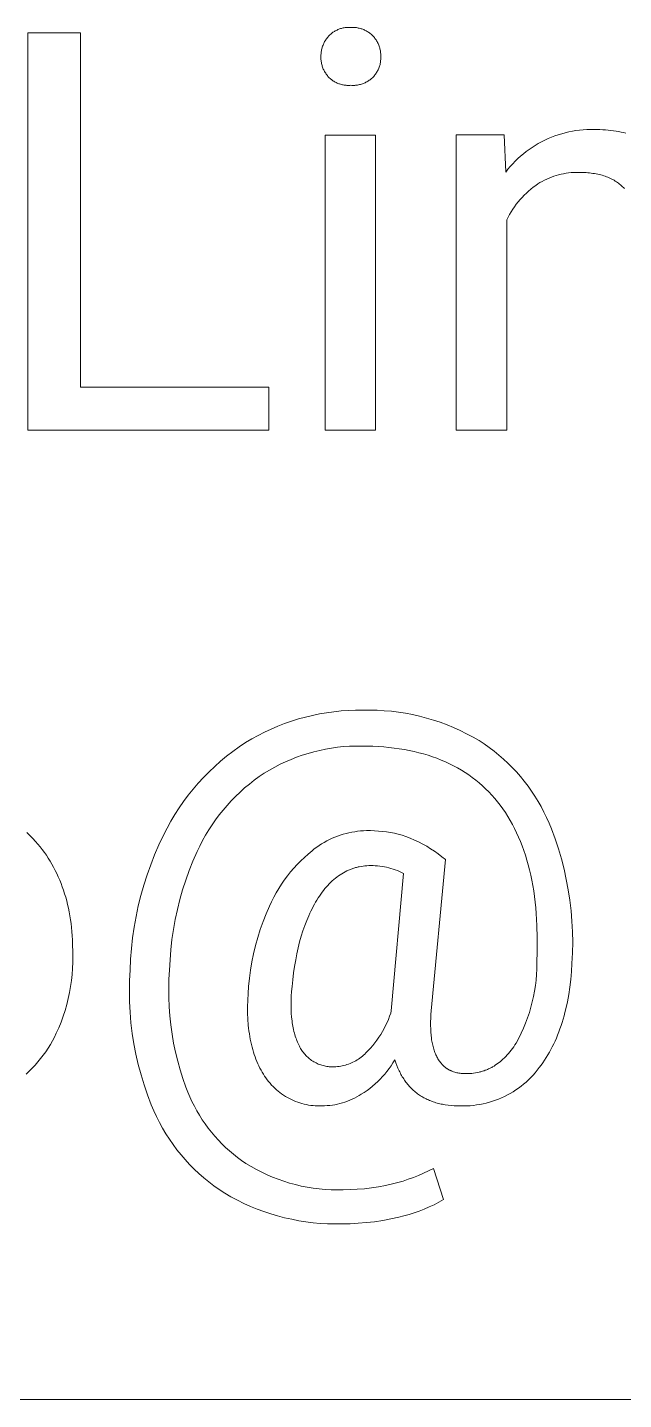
# Model space of a CAD drawing. Header units: millimetres. Extents: x -1656 to 3995, y -637 to 3312.
# Drawn here: x 2311.6 to 2391.9, y -320.6 to -135.7 of the extents above; entities that cross this region are included whole.
import ezdxf

# ---------------------------------------------------------------- set-up
doc = ezdxf.new("R2010")
doc.units = ezdxf.units.MM
doc.header["$MEASUREMENT"] = 0
doc.layers.add('Domyślny', color=7, linetype='Continuous', true_color=0x000000)

msp = doc.modelspace()

# ---------------------------------------------------------------- linework, layer by layer
at = {"layer": 'Domyślny', "color": 18, "lineweight": 15, "true_color": 0x000000}
for p, q in [((2311.66, -189.96), (2311.66, -136.44)), ((2311.66, -136.44), (2318.76, -136.44)), ((2318.76, -136.44), (2318.76, -184.18)), ((2352.17, -136.85), (2352.26, -136.76)), ((2352.26, -136.76), (2352.35, -136.67)), ((2352.35, -136.67), (2352.45, -136.59)), ((2352.45, -136.59), (2352.54, -136.51)), ((2352.54, -136.51), (2352.64, -136.43)), ((2352.64, -136.43), (2352.75, -136.35)), ((2352.75, -136.35), (2352.85, -136.28)), ((2352.85, -136.28), (2352.96, -136.22)), ((2352.96, -136.22), (2353.07, -136.15)), ((2353.07, -136.15), (2353.18, -136.09)), ((2353.18, -136.09), (2353.3, -136.04)), ((2353.3, -136.04), (2353.41, -135.99)), ((2353.41, -135.99), (2353.53, -135.94)), ((2353.53, -135.94), (2353.65, -135.89)), ((2353.65, -135.89), (2353.77, -135.85)), ((2353.77, -135.85), (2353.89, -135.82)), ((2353.89, -135.82), (2354.01, -135.79)), ((2354.01, -135.79), (2354.14, -135.76)), ((2354.14, -135.76), (2354.26, -135.74)), ((2354.26, -135.74), (2354.39, -135.72)), ((2354.39, -135.72), (2354.51, -135.71)), ((2354.51, -135.71), (2354.64, -135.7)), ((2354.64, -135.7), (2354.77, -135.69)), ((2354.77, -135.69), (2354.89, -135.69)), ((2354.89, -135.69), (2355.02, -135.69)), ((2355.02, -135.69), (2355.15, -135.7)), ((2355.15, -135.7), (2355.27, -135.7)), ((2355.27, -135.7), (2355.4, -135.69)), ((2355.4, -135.69), (2355.53, -135.69)), ((2355.53, -135.69), (2355.66, -135.7)), ((2355.66, -135.7), (2355.79, -135.71)), ((2355.79, -135.71), (2355.91, -135.72)), ((2355.91, -135.72), (2356.04, -135.74)), ((2356.04, -135.74), (2356.17, -135.77)), ((2356.17, -135.77), (2356.29, -135.79)), ((2356.29, -135.79), (2356.41, -135.82)), ((2356.41, -135.82), (2356.54, -135.86)), ((2356.54, -135.86), (2356.66, -135.9)), ((2356.66, -135.9), (2356.78, -135.94)), ((2356.78, -135.94), (2356.9, -135.99)), ((2356.9, -135.99), (2357.02, -136.04)), ((2357.02, -136.04), (2357.13, -136.1)), ((2357.13, -136.1), (2357.24, -136.16)), ((2357.24, -136.16), (2357.36, -136.22)), ((2357.36, -136.22), (2357.46, -136.29)), ((2357.46, -136.29), (2357.57, -136.36)), ((2357.57, -136.36), (2357.68, -136.43)), ((2357.68, -136.43), (2357.78, -136.51)), ((2357.78, -136.51), (2357.88, -136.59)), ((2357.88, -136.59), (2357.97, -136.67)), ((2357.97, -136.67), (2358.07, -136.76)), ((2358.07, -136.76), (2358.16, -136.85)), ((2351.22, -138.71), (2351.25, -138.59)), ((2351.25, -138.59), (2351.28, -138.46)), ((2351.28, -138.46), (2351.32, -138.33)), ((2351.32, -138.33), (2351.36, -138.2)), ((2351.36, -138.2), (2351.41, -138.08)), ((2351.41, -138.08), (2351.46, -137.96)), ((2351.46, -137.96), (2351.51, -137.84)), ((2351.51, -137.84), (2351.57, -137.72)), ((2351.57, -137.72), (2351.63, -137.6)), ((2351.63, -137.6), (2351.7, -137.49)), ((2351.7, -137.49), (2351.77, -137.37)), ((2351.77, -137.37), (2351.84, -137.26)), ((2351.84, -137.26), (2351.92, -137.16)), ((2351.92, -137.16), (2352, -137.05)), ((2352, -137.05), (2352.09, -136.95)), ((2352.09, -136.95), (2352.17, -136.85)), ((2358.16, -136.85), (2358.24, -136.95)), ((2358.24, -136.95), (2358.33, -137.05)), ((2358.33, -137.05), (2358.41, -137.16)), ((2358.41, -137.16), (2358.49, -137.26)), ((2358.49, -137.26), (2358.56, -137.37)), ((2358.56, -137.37), (2358.63, -137.49)), ((2358.63, -137.49), (2358.7, -137.6)), ((2358.7, -137.6), (2358.76, -137.72)), ((2358.76, -137.72), (2358.82, -137.84)), ((2358.82, -137.84), (2358.87, -137.96)), ((2358.87, -137.96), (2358.92, -138.08)), ((2358.92, -138.08), (2358.97, -138.2)), ((2358.97, -138.2), (2359.01, -138.33)), ((2359.01, -138.33), (2359.05, -138.46)), ((2359.05, -138.46), (2359.08, -138.59)), ((2359.08, -138.59), (2359.11, -138.71)), ((2351.14, -139.37), (2351.15, -139.24)), ((2351.14, -139.5), (2351.14, -139.37)), ((2351.14, -139.64), (2351.14, -139.5)), ((2351.14, -139.77), (2351.14, -139.64)), ((2351.14, -139.9), (2351.14, -139.77)), ((2351.14, -140.03), (2351.14, -139.9)), ((2351.16, -140.16), (2351.14, -140.03)), ((2351.15, -139.24), (2351.16, -139.11)), ((2351.16, -139.11), (2351.17, -138.98)), ((2351.17, -140.29), (2351.16, -140.16)), ((2351.17, -138.98), (2351.2, -138.84)), ((2351.19, -140.42), (2351.17, -140.29)), ((2351.22, -140.55), (2351.19, -140.42)), ((2351.2, -138.84), (2351.22, -138.71)), ((2359.11, -138.71), (2359.14, -138.84)), ((2359.14, -140.42), (2359.11, -140.55)), ((2359.14, -138.84), (2359.16, -138.98)), ((2359.16, -140.29), (2359.14, -140.42)), ((2359.16, -138.98), (2359.17, -139.11)), ((2359.17, -140.16), (2359.16, -140.29)), ((2359.17, -139.11), (2359.18, -139.24)), ((2359.19, -140.03), (2359.17, -140.16)), ((2359.18, -139.24), (2359.19, -139.37)), ((2359.19, -139.37), (2359.19, -139.5)), ((2359.19, -139.5), (2359.19, -139.64)), ((2359.19, -139.64), (2359.19, -139.77)), ((2359.19, -139.77), (2359.19, -139.9)), ((2359.19, -139.9), (2359.19, -140.03)), ((2351.24, -140.68), (2351.22, -140.55)), ((2351.28, -140.8), (2351.24, -140.68)), ((2351.32, -140.93), (2351.28, -140.8)), ((2351.36, -141.05), (2351.32, -140.93)), ((2351.4, -141.17), (2351.36, -141.05)), ((2351.45, -141.3), (2351.4, -141.17)), ((2351.51, -141.41), (2351.45, -141.3)), ((2351.57, -141.53), (2351.51, -141.41)), ((2351.63, -141.65), (2351.57, -141.53)), ((2351.7, -141.76), (2351.63, -141.65)), ((2351.77, -141.87), (2351.7, -141.76)), ((2351.84, -141.98), (2351.77, -141.87)), ((2351.92, -142.08), (2351.84, -141.98)), ((2352, -142.19), (2351.92, -142.08)), ((2352.08, -142.29), (2352, -142.19)), ((2352.17, -142.38), (2352.08, -142.29)), ((2352.26, -142.47), (2352.17, -142.38)), ((2358.16, -142.38), (2358.06, -142.48)), ((2358.25, -142.29), (2358.16, -142.38)), ((2358.33, -142.19), (2358.25, -142.29)), ((2358.41, -142.08), (2358.33, -142.19)), ((2358.49, -141.98), (2358.41, -142.08)), ((2358.56, -141.87), (2358.49, -141.98)), ((2358.63, -141.76), (2358.56, -141.87)), ((2358.7, -141.65), (2358.63, -141.76)), ((2358.76, -141.53), (2358.7, -141.65)), ((2358.82, -141.41), (2358.76, -141.53)), ((2358.88, -141.3), (2358.82, -141.41)), ((2358.93, -141.17), (2358.88, -141.3)), ((2358.97, -141.05), (2358.93, -141.17)), ((2359.01, -140.93), (2358.97, -141.05)), ((2359.05, -140.8), (2359.01, -140.93)), ((2359.09, -140.68), (2359.05, -140.8)), ((2359.11, -140.55), (2359.09, -140.68)), ((2352.36, -142.56), (2352.26, -142.47)), ((2352.45, -142.64), (2352.36, -142.56)), ((2352.55, -142.72), (2352.45, -142.64)), ((2352.65, -142.8), (2352.55, -142.72)), ((2352.75, -142.87), (2352.65, -142.8)), ((2352.86, -142.94), (2352.75, -142.87)), ((2352.97, -143), (2352.86, -142.94)), ((2353.08, -143.06), (2352.97, -143)), ((2353.19, -143.12), (2353.08, -143.06)), ((2353.3, -143.18), (2353.19, -143.12)), ((2353.42, -143.23), (2353.3, -143.18)), ((2353.54, -143.27), (2353.42, -143.23)), ((2353.65, -143.31), (2353.54, -143.27)), ((2353.77, -143.35), (2353.65, -143.31)), ((2353.9, -143.39), (2353.77, -143.35)), ((2354.02, -143.42), (2353.9, -143.39)), ((2354.14, -143.44), (2354.02, -143.42)), ((2354.27, -143.46), (2354.14, -143.44)), ((2354.39, -143.48), (2354.27, -143.46)), ((2354.52, -143.49), (2354.39, -143.48)), ((2354.64, -143.5), (2354.52, -143.49)), ((2354.77, -143.51), (2354.64, -143.5)), ((2354.89, -143.51), (2354.77, -143.51)), ((2355.02, -143.5), (2354.89, -143.51)), ((2355.15, -143.49), (2355.02, -143.5)), ((2355.28, -143.5), (2355.15, -143.49)), ((2355.41, -143.5), (2355.28, -143.5)), ((2355.54, -143.5), (2355.41, -143.5)), ((2355.68, -143.5), (2355.54, -143.5)), ((2355.81, -143.49), (2355.68, -143.5)), ((2355.94, -143.47), (2355.81, -143.49)), ((2356.07, -143.45), (2355.94, -143.47)), ((2356.2, -143.43), (2356.07, -143.45)), ((2356.33, -143.4), (2356.2, -143.43)), ((2356.46, -143.37), (2356.33, -143.4)), ((2356.58, -143.33), (2356.46, -143.37)), ((2356.71, -143.29), (2356.58, -143.33)), ((2356.83, -143.24), (2356.71, -143.29)), ((2356.96, -143.19), (2356.83, -143.24)), ((2357.08, -143.14), (2356.96, -143.19)), ((2357.2, -143.08), (2357.08, -143.14)), ((2357.31, -143.02), (2357.2, -143.08)), ((2357.43, -142.95), (2357.31, -143.02)), ((2357.54, -142.88), (2357.43, -142.95)), ((2357.65, -142.81), (2357.54, -142.88)), ((2357.76, -142.73), (2357.65, -142.81)), ((2357.86, -142.65), (2357.76, -142.73)), ((2357.96, -142.56), (2357.86, -142.65)), ((2358.06, -142.48), (2357.96, -142.56)), ((2384.05, -149.88), (2384.52, -149.77)), ((2384.52, -149.77), (2385.01, -149.67)), ((2385.01, -149.67), (2385.49, -149.6)), ((2385.49, -149.6), (2385.98, -149.53)), ((2385.98, -149.53), (2386.46, -149.49)), ((2386.46, -149.49), (2386.95, -149.46)), ((2386.95, -149.46), (2387.44, -149.45)), ((2387.44, -149.45), (2387.93, -149.45)), ((2387.93, -149.45), (2388.33, -149.45)), ((2388.33, -149.45), (2388.71, -149.46)), ((2388.71, -149.46), (2389.09, -149.48)), ((2389.09, -149.48), (2389.46, -149.5)), ((2389.46, -149.5), (2389.83, -149.54)), ((2389.83, -149.54), (2390.19, -149.57)), ((2390.19, -149.57), (2390.54, -149.62)), ((2390.54, -149.62), (2390.89, -149.67)), ((2390.89, -149.67), (2391.23, -149.73)), ((2391.23, -149.73), (2391.57, -149.8)), ((2351.68, -189.95), (2351.68, -150.19)), ((2351.68, -150.19), (2358.48, -150.19)), ((2358.48, -150.19), (2358.48, -189.95)), ((2369.36, -189.95), (2369.36, -150.18)), ((2369.36, -150.18), (2375.8, -150.18)), ((2375.8, -150.18), (2376.02, -155.19)), ((2379.58, -151.85), (2379.99, -151.59)), ((2379.99, -151.59), (2380.42, -151.34)), ((2380.42, -151.34), (2380.85, -151.1)), ((2380.85, -151.1), (2381.29, -150.88)), ((2381.29, -150.88), (2381.73, -150.67)), ((2381.73, -150.67), (2382.18, -150.48)), ((2382.18, -150.48), (2382.64, -150.31)), ((2382.64, -150.31), (2383.1, -150.15)), ((2383.1, -150.15), (2383.57, -150.01)), ((2383.57, -150.01), (2384.05, -149.88)), ((2391.57, -149.8), (2391.9, -149.87)), ((2391.9, -149.87), (2392.22, -149.95)), ((2377.31, -153.71), (2377.66, -153.37)), ((2377.66, -153.37), (2378.02, -153.04)), ((2378.02, -153.04), (2378.4, -152.72)), ((2378.4, -152.72), (2378.78, -152.42)), ((2378.78, -152.42), (2379.18, -152.13)), ((2379.18, -152.13), (2379.58, -151.85)), ((2376.02, -155.19), (2376.33, -154.8)), ((2376.33, -154.8), (2376.64, -154.43)), ((2376.64, -154.43), (2376.97, -154.06)), ((2376.97, -154.06), (2377.31, -153.71)), ((2384.5, -155.29), (2384.16, -155.34)), ((2384.84, -155.26), (2384.5, -155.29)), ((2385.18, -155.24), (2384.84, -155.26)), ((2385.52, -155.23), (2385.18, -155.24)), ((2385.86, -155.23), (2385.52, -155.23)), ((2386.37, -155.23), (2385.86, -155.23)), ((2386.61, -155.24), (2386.37, -155.23)), ((2386.85, -155.26), (2386.61, -155.24)), ((2387.09, -155.28), (2386.85, -155.26)), ((2387.32, -155.3), (2387.09, -155.28)), ((2387.55, -155.33), (2387.32, -155.3)), ((2387.78, -155.36), (2387.55, -155.33)), ((2380.07, -156.98), (2379.74, -157.22)), ((2380.35, -156.79), (2380.07, -156.98)), ((2380.64, -156.61), (2380.35, -156.79)), ((2380.94, -156.44), (2380.64, -156.61)), ((2381.24, -156.28), (2380.94, -156.44)), ((2381.55, -156.13), (2381.24, -156.28)), ((2381.86, -155.99), (2381.55, -156.13)), ((2382.18, -155.86), (2381.86, -155.99)), ((2382.5, -155.75), (2382.18, -155.86)), ((2382.83, -155.64), (2382.5, -155.75)), ((2383.16, -155.55), (2382.83, -155.64)), ((2383.49, -155.47), (2383.16, -155.55)), ((2383.82, -155.4), (2383.49, -155.47)), ((2384.16, -155.34), (2383.82, -155.4)), ((2388, -155.39), (2387.78, -155.36)), ((2388.21, -155.43), (2388, -155.39)), ((2388.42, -155.47), (2388.21, -155.43)), ((2388.63, -155.52), (2388.42, -155.47)), ((2388.83, -155.57), (2388.63, -155.52)), ((2389.03, -155.62), (2388.83, -155.57)), ((2389.23, -155.68), (2389.03, -155.62)), ((2389.42, -155.74), (2389.23, -155.68)), ((2389.6, -155.81), (2389.42, -155.74)), ((2389.79, -155.88), (2389.6, -155.81)), ((2389.96, -155.95), (2389.79, -155.88)), ((2390.14, -156.03), (2389.96, -155.95)), ((2390.31, -156.12), (2390.14, -156.03)), ((2390.47, -156.2), (2390.31, -156.12)), ((2390.63, -156.29), (2390.47, -156.2)), ((2390.79, -156.39), (2390.63, -156.29)), ((2390.94, -156.48), (2390.79, -156.39)), ((2391.09, -156.59), (2390.94, -156.48)), ((2391.23, -156.69), (2391.09, -156.59)), ((2391.37, -156.8), (2391.23, -156.69)), ((2391.51, -156.91), (2391.37, -156.8)), ((2391.64, -157.03), (2391.51, -156.91)), ((2391.76, -157.15), (2391.64, -157.03)), ((2391.89, -157.28), (2391.76, -157.15)), ((2377.96, -158.89), (2377.7, -159.2)), ((2378.23, -158.59), (2377.96, -158.89)), ((2378.52, -158.29), (2378.23, -158.59)), ((2378.81, -158.01), (2378.52, -158.29)), ((2379.11, -157.74), (2378.81, -158.01)), ((2379.42, -157.47), (2379.11, -157.74)), ((2379.74, -157.22), (2379.42, -157.47)), ((2392.01, -157.41), (2391.89, -157.28)), ((2376.76, -160.53), (2376.55, -160.88)), ((2376.98, -160.19), (2376.76, -160.53)), ((2377.21, -159.85), (2376.98, -160.19)), ((2377.45, -159.52), (2377.21, -159.85)), ((2377.7, -159.2), (2377.45, -159.52)), ((2376.36, -161.24), (2376.17, -161.61)), ((2376.17, -161.61), (2376.17, -189.95)), ((2376.55, -160.88), (2376.36, -161.24)), ((2318.76, -184.18), (2344.12, -184.18)), ((2344.12, -184.18), (2344.12, -189.96)), ((2344.12, -189.96), (2311.66, -189.96)), ((2358.48, -189.95), (2351.68, -189.95)), ((2376.17, -189.95), (2369.36, -189.95)), ((2346.24, -229.51), (2347.16, -229.18)), ((2347.16, -229.18), (2348.09, -228.89)), ((2348.09, -228.89), (2349.03, -228.63)), ((2349.03, -228.63), (2349.98, -228.4)), ((2349.98, -228.4), (2350.94, -228.21)), ((2350.94, -228.21), (2351.9, -228.04)), ((2351.9, -228.04), (2352.87, -227.91)), ((2352.87, -227.91), (2353.84, -227.81)), ((2353.84, -227.81), (2354.81, -227.74)), ((2354.81, -227.74), (2355.79, -227.71)), ((2355.79, -227.71), (2356.76, -227.7)), ((2356.76, -227.7), (2357.73, -227.69)), ((2357.73, -227.69), (2358.7, -227.71)), ((2358.7, -227.71), (2359.66, -227.77)), ((2359.66, -227.77), (2360.62, -227.85)), ((2360.62, -227.85), (2361.58, -227.97)), ((2361.58, -227.97), (2362.54, -228.12)), ((2362.54, -228.12), (2363.49, -228.3)), ((2363.49, -228.3), (2364.43, -228.51)), ((2364.43, -228.51), (2365.37, -228.76)), ((2365.37, -228.76), (2366.3, -229.03)), ((2366.3, -229.03), (2367.21, -229.34)), ((2341.83, -231.57), (2342.68, -231.1)), ((2342.68, -231.1), (2343.55, -230.66)), ((2343.55, -230.66), (2344.44, -230.24)), ((2344.44, -230.24), (2345.33, -229.86)), ((2345.33, -229.86), (2346.24, -229.51)), ((2367.21, -229.34), (2368.12, -229.68)), ((2368.12, -229.68), (2369.01, -230.04)), ((2369.01, -230.04), (2369.9, -230.44)), ((2369.9, -230.44), (2370.76, -230.87)), ((2370.76, -230.87), (2371.62, -231.32)), ((2339.26, -233.27), (2340.11, -232.66)), ((2340.11, -232.66), (2340.99, -232.07)), ((2340.99, -232.07), (2341.83, -231.57)), ((2351.76, -232.95), (2350.97, -233.12)), ((2352.56, -232.82), (2351.76, -232.95)), ((2353.37, -232.71), (2352.56, -232.82)), ((2354.18, -232.62), (2353.37, -232.71)), ((2354.99, -232.57), (2354.18, -232.62)), ((2355.8, -232.54), (2354.99, -232.57)), ((2356.61, -232.54), (2355.8, -232.54)), ((2357.37, -232.55), (2356.61, -232.54)), ((2358.12, -232.57), (2357.37, -232.55)), ((2358.86, -232.61), (2358.12, -232.57)), ((2359.59, -232.66), (2358.86, -232.61)), ((2360.3, -232.72), (2359.59, -232.66)), ((2361, -232.81), (2360.3, -232.72)), ((2361.69, -232.9), (2361, -232.81)), ((2362.37, -233.01), (2361.69, -232.9)), ((2371.62, -231.32), (2372.45, -231.81)), ((2372.45, -231.81), (2373.14, -232.26)), ((2373.14, -232.26), (2373.81, -232.74)), ((2373.81, -232.74), (2374.46, -233.23)), ((2336.82, -235.29), (2337.61, -234.59)), ((2337.61, -234.59), (2338.42, -233.92)), ((2338.42, -233.92), (2339.26, -233.27)), ((2346.36, -234.66), (2345.62, -235)), ((2347.1, -234.34), (2346.36, -234.66)), ((2347.86, -234.04), (2347.1, -234.34)), ((2348.62, -233.77), (2347.86, -234.04)), ((2349.4, -233.53), (2348.62, -233.77)), ((2350.18, -233.31), (2349.4, -233.53)), ((2350.97, -233.12), (2350.18, -233.31)), ((2363.03, -233.13), (2362.37, -233.01)), ((2363.69, -233.27), (2363.03, -233.13)), ((2364.33, -233.43), (2363.69, -233.27)), ((2364.95, -233.6), (2364.33, -233.43)), ((2365.57, -233.78), (2364.95, -233.6)), ((2366.17, -233.98), (2365.57, -233.78)), ((2366.76, -234.19), (2366.17, -233.98)), ((2367.34, -234.42), (2366.76, -234.19)), ((2367.9, -234.66), (2367.34, -234.42)), ((2368.46, -234.92), (2367.9, -234.66)), ((2374.46, -233.23), (2375.1, -233.75)), ((2375.1, -233.75), (2375.72, -234.29)), ((2375.72, -234.29), (2376.32, -234.85)), ((2335.32, -236.76), (2336.06, -236.01)), ((2336.06, -236.01), (2336.82, -235.29)), ((2342.81, -236.66), (2342.14, -237.15)), ((2343.49, -236.19), (2342.81, -236.66)), ((2344.19, -235.77), (2343.49, -236.19)), ((2344.9, -235.38), (2344.19, -235.77)), ((2345.62, -235), (2344.9, -235.38)), ((2369, -235.19), (2368.46, -234.92)), ((2369.53, -235.47), (2369, -235.19)), ((2370.05, -235.77), (2369.53, -235.47)), ((2370.55, -236.09), (2370.05, -235.77)), ((2371.04, -236.42), (2370.55, -236.09)), ((2371.52, -236.76), (2371.04, -236.42)), ((2376.32, -234.85), (2376.9, -235.43)), ((2376.9, -235.43), (2377.46, -236.03)), ((2377.46, -236.03), (2378.01, -236.65)), ((2378.01, -236.65), (2378.53, -237.29)), ((2333.26, -239.16), (2333.92, -238.34)), ((2333.92, -238.34), (2334.6, -237.54)), ((2334.6, -237.54), (2335.32, -236.76)), ((2340.85, -238.19), (2340.23, -238.75)), ((2341.49, -237.66), (2340.85, -238.19)), ((2342.14, -237.15), (2341.49, -237.66)), ((2371.99, -237.12), (2371.52, -236.76)), ((2372.45, -237.5), (2371.99, -237.12)), ((2372.89, -237.89), (2372.45, -237.5)), ((2373.32, -238.29), (2372.89, -237.89)), ((2373.74, -238.71), (2373.32, -238.29)), ((2378.53, -237.29), (2379.03, -237.94)), ((2379.03, -237.94), (2379.5, -238.61)), ((2332.03, -240.87), (2332.63, -240.01)), ((2332.63, -240.01), (2333.26, -239.16)), ((2339.05, -239.91), (2338.49, -240.53)), ((2339.63, -239.32), (2339.05, -239.91)), ((2340.23, -238.75), (2339.63, -239.32)), ((2374.14, -239.14), (2373.74, -238.71)), ((2374.54, -239.59), (2374.14, -239.14)), ((2374.92, -240.05), (2374.54, -239.59)), ((2375.29, -240.52), (2374.92, -240.05)), ((2379.5, -238.61), (2379.96, -239.29)), ((2379.96, -239.29), (2380.39, -239.99)), ((2380.39, -239.99), (2380.8, -240.7)), ((2330.91, -242.67), (2331.46, -241.76)), ((2331.46, -241.76), (2332.03, -240.87)), ((2337.44, -241.8), (2336.94, -242.47)), ((2337.95, -241.16), (2337.44, -241.8)), ((2338.49, -240.53), (2337.95, -241.16)), ((2375.65, -241.01), (2375.29, -240.52)), ((2375.99, -241.51), (2375.65, -241.01)), ((2376.32, -242.03), (2375.99, -241.51)), ((2376.63, -242.55), (2376.32, -242.03)), ((2380.8, -240.7), (2381.18, -241.43)), ((2381.18, -241.43), (2381.54, -242.17)), ((2381.54, -242.17), (2381.87, -242.92)), ((2329.93, -244.53), (2330.4, -243.59)), ((2330.4, -243.59), (2330.91, -242.67)), ((2336.01, -243.85), (2335.58, -244.56)), ((2336.46, -243.15), (2336.01, -243.85)), ((2336.94, -242.47), (2336.46, -243.15)), ((2355.29, -244.14), (2355.68, -244.08)), ((2355.68, -244.08), (2356.08, -244.02)), ((2356.08, -244.02), (2356.47, -243.98)), ((2356.47, -243.98), (2356.87, -243.96)), ((2356.87, -243.96), (2357.27, -243.94)), ((2357.27, -243.94), (2357.81, -243.94)), ((2357.81, -243.94), (2358.35, -243.96)), ((2358.35, -243.96), (2358.89, -243.99)), ((2358.89, -243.99), (2359.43, -244.04)), ((2359.43, -244.04), (2359.96, -244.11)), ((2376.94, -243.09), (2376.63, -242.55)), ((2377.23, -243.65), (2376.94, -243.09)), ((2377.5, -244.22), (2377.23, -243.65)), ((2381.87, -242.92), (2382.18, -243.68)), ((2382.18, -243.68), (2382.68, -245.02)), ((2311.5, -244.2), (2311.91, -244.59)), ((2311.91, -244.59), (2312.31, -245)), ((2312.31, -245), (2312.69, -245.42)), ((2312.69, -245.42), (2313, -245.77)), ((2313, -245.77), (2313.3, -246.13)), ((2328.73, -247.18), (2329.31, -245.84)), ((2329.31, -245.84), (2329.93, -244.53)), ((2335.18, -245.28), (2334.8, -246.02)), ((2335.58, -244.56), (2335.18, -245.28)), ((2350.56, -246.17), (2350.89, -245.94)), ((2350.89, -245.94), (2351.22, -245.72)), ((2351.22, -245.72), (2351.57, -245.52)), ((2351.57, -245.52), (2351.91, -245.32)), ((2351.91, -245.32), (2352.27, -245.14)), ((2352.27, -245.14), (2352.63, -244.97)), ((2352.63, -244.97), (2353, -244.82)), ((2353, -244.82), (2353.37, -244.67)), ((2353.37, -244.67), (2353.74, -244.54)), ((2353.74, -244.54), (2354.12, -244.42)), ((2354.12, -244.42), (2354.51, -244.32)), ((2354.51, -244.32), (2354.9, -244.22)), ((2354.9, -244.22), (2355.29, -244.14)), ((2359.96, -244.11), (2360.5, -244.2)), ((2360.5, -244.2), (2361.03, -244.3)), ((2361.03, -244.3), (2361.55, -244.42)), ((2361.55, -244.42), (2362.08, -244.56)), ((2362.08, -244.56), (2362.59, -244.72)), ((2362.59, -244.72), (2363.17, -244.95)), ((2363.17, -244.95), (2363.74, -245.2)), ((2363.74, -245.2), (2364.29, -245.46)), ((2364.29, -245.46), (2364.84, -245.75)), ((2364.84, -245.75), (2365.38, -246.05)), ((2377.77, -244.8), (2377.5, -244.22)), ((2378.02, -245.39), (2377.77, -244.8)), ((2378.25, -246), (2378.02, -245.39)), ((2382.68, -245.02), (2383.12, -246.37)), ((2313.3, -246.13), (2313.59, -246.5)), ((2313.59, -246.5), (2313.87, -246.88)), ((2313.87, -246.88), (2314.14, -247.26)), ((2314.14, -247.26), (2314.4, -247.66)), ((2314.4, -247.66), (2314.65, -248.05)), ((2328.2, -248.53), (2328.73, -247.18)), ((2334.44, -246.77), (2333.89, -248.03)), ((2334.8, -246.02), (2334.44, -246.77)), ((2348.41, -248.01), (2348.9, -247.54)), ((2348.9, -247.54), (2349.41, -247.09)), ((2349.41, -247.09), (2349.93, -246.65)), ((2349.93, -246.65), (2350.24, -246.41)), ((2350.24, -246.41), (2350.56, -246.17)), ((2365.38, -246.05), (2365.91, -246.38)), ((2365.91, -246.38), (2366.42, -246.72)), ((2366.42, -246.72), (2366.93, -247.07)), ((2366.93, -247.07), (2367.42, -247.45)), ((2367.42, -247.45), (2367.9, -247.84)), ((2378.48, -246.62), (2378.25, -246)), ((2378.69, -247.25), (2378.48, -246.62)), ((2378.89, -247.9), (2378.69, -247.25)), ((2383.12, -246.37), (2383.53, -247.74)), ((2383.53, -247.74), (2383.88, -249.12)), ((2314.65, -248.05), (2314.89, -248.46)), ((2314.89, -248.46), (2315.12, -248.87)), ((2315.12, -248.87), (2315.34, -249.29)), ((2315.34, -249.29), (2315.55, -249.72)), ((2327.71, -249.9), (2328.2, -248.53)), ((2333.38, -249.3), (2332.92, -250.6)), ((2333.89, -248.03), (2333.38, -249.3)), ((2346.61, -250.04), (2347.03, -249.51)), ((2347.03, -249.51), (2347.47, -248.99)), ((2347.47, -248.99), (2347.93, -248.49)), ((2347.93, -248.49), (2348.41, -248.01)), ((2354.16, -249.61), (2353.94, -249.74)), ((2354.39, -249.48), (2354.16, -249.61)), ((2354.62, -249.37), (2354.39, -249.48)), ((2354.73, -249.31), (2354.62, -249.37)), ((2354.85, -249.26), (2354.73, -249.31)), ((2354.96, -249.21), (2354.85, -249.26)), ((2355.08, -249.16), (2354.96, -249.21)), ((2355.2, -249.12), (2355.08, -249.16)), ((2355.32, -249.07), (2355.2, -249.12)), ((2355.44, -249.03), (2355.32, -249.07)), ((2355.56, -248.99), (2355.44, -249.03)), ((2355.68, -248.96), (2355.56, -248.99)), ((2355.8, -248.92), (2355.68, -248.96)), ((2355.92, -248.89), (2355.8, -248.92)), ((2356.05, -248.86), (2355.92, -248.89)), ((2356.17, -248.83), (2356.05, -248.86)), ((2356.3, -248.8), (2356.17, -248.83)), ((2356.55, -248.76), (2356.3, -248.8)), ((2356.8, -248.72), (2356.55, -248.76)), ((2357.06, -248.69), (2356.8, -248.72)), ((2357.32, -248.67), (2357.06, -248.69)), ((2357.59, -248.65), (2357.32, -248.67)), ((2357.85, -248.65), (2357.59, -248.65)), ((2358.16, -248.65), (2357.85, -248.65)), ((2358.46, -248.66), (2358.16, -248.65)), ((2358.77, -248.68), (2358.46, -248.66)), ((2359.07, -248.71), (2358.77, -248.68)), ((2359.38, -248.76), (2359.07, -248.71)), ((2359.68, -248.81), (2359.38, -248.76)), ((2359.98, -248.87), (2359.68, -248.81)), ((2360.28, -248.94), (2359.98, -248.87)), ((2360.57, -249.02), (2360.28, -248.94)), ((2360.86, -249.11), (2360.57, -249.02)), ((2361.15, -249.21), (2360.86, -249.11)), ((2361.44, -249.32), (2361.15, -249.21)), ((2361.72, -249.44), (2361.44, -249.32)), ((2362, -249.57), (2361.72, -249.44)), ((2362.27, -249.7), (2362, -249.57)), ((2367.9, -247.84), (2365.98, -268.2)), ((2379.07, -248.56), (2378.89, -247.9)), ((2379.24, -249.24), (2379.07, -248.56)), ((2379.4, -249.92), (2379.24, -249.24)), ((2383.88, -249.12), (2384.19, -250.51)), ((2315.55, -249.72), (2315.75, -250.15)), ((2315.75, -250.15), (2315.94, -250.6)), ((2315.94, -250.6), (2316.12, -251.05)), ((2316.12, -251.05), (2316.29, -251.5)), ((2326.87, -252.68), (2327.27, -251.28)), ((2327.27, -251.28), (2327.71, -249.9)), ((2332.92, -250.6), (2332.5, -251.9)), ((2345.45, -251.72), (2345.82, -251.15)), ((2345.82, -251.15), (2346.2, -250.59)), ((2346.2, -250.59), (2346.61, -250.04)), ((2352.06, -251.31), (2351.87, -251.53)), ((2352.26, -251.1), (2352.06, -251.31)), ((2352.46, -250.9), (2352.26, -251.1)), ((2352.66, -250.71), (2352.46, -250.9)), ((2352.87, -250.53), (2352.66, -250.71)), ((2353.08, -250.35), (2352.87, -250.53)), ((2353.29, -250.19), (2353.08, -250.35)), ((2353.5, -250.03), (2353.29, -250.19)), ((2353.72, -249.88), (2353.5, -250.03)), ((2353.94, -249.74), (2353.72, -249.88)), ((2360.58, -268.2), (2362.27, -249.7)), ((2379.55, -250.63), (2379.4, -249.92)), ((2379.68, -251.34), (2379.55, -250.63)), ((2379.8, -252.07), (2379.68, -251.34)), ((2384.19, -250.51), (2384.45, -251.91)), ((2316.29, -251.5), (2316.45, -251.97)), ((2316.45, -251.97), (2316.6, -252.44)), ((2316.6, -252.44), (2316.75, -252.92)), ((2316.75, -252.92), (2316.88, -253.4)), ((2326.52, -254.09), (2326.87, -252.68)), ((2332.12, -253.23), (2331.79, -254.56)), ((2332.5, -251.9), (2332.12, -253.23)), ((2344.47, -253.51), (2344.78, -252.9)), ((2344.78, -252.9), (2345.1, -252.3)), ((2345.1, -252.3), (2345.45, -251.72)), ((2350.59, -253.29), (2350.42, -253.57)), ((2350.76, -253.01), (2350.59, -253.29)), ((2350.94, -252.75), (2350.76, -253.01)), ((2351.12, -252.49), (2350.94, -252.75)), ((2351.3, -252.23), (2351.12, -252.49)), ((2351.49, -251.99), (2351.3, -252.23)), ((2351.67, -251.75), (2351.49, -251.99)), ((2351.87, -251.53), (2351.67, -251.75)), ((2379.9, -252.81), (2379.8, -252.07)), ((2380, -253.56), (2379.9, -252.81)), ((2384.45, -251.91), (2384.67, -253.31)), ((2384.67, -253.31), (2384.83, -254.73)), ((2316.88, -253.4), (2317, -253.89)), ((2317, -253.89), (2317.11, -254.4)), ((2317.11, -254.4), (2317.21, -254.9)), ((2317.21, -254.9), (2317.31, -255.42)), ((2326.22, -255.51), (2326.52, -254.09)), ((2331.79, -254.56), (2331.5, -255.9)), ((2343.33, -256.2), (2343.74, -255.16)), ((2343.74, -255.16), (2344.19, -254.13)), ((2344.19, -254.13), (2344.47, -253.51)), ((2349.63, -255.08), (2349.49, -255.4)), ((2349.78, -254.77), (2349.63, -255.08)), ((2349.93, -254.46), (2349.78, -254.77)), ((2350.09, -254.16), (2349.93, -254.46)), ((2350.25, -253.86), (2350.09, -254.16)), ((2350.42, -253.57), (2350.25, -253.86)), ((2380.08, -254.33), (2380, -253.56)), ((2380.14, -255.11), (2380.08, -254.33)), ((2380.24, -256.71), (2380.14, -255.11)), ((2384.83, -254.73), (2384.95, -256.15)), ((2317.31, -255.42), (2317.39, -255.94)), ((2317.39, -255.94), (2317.46, -256.47)), ((2317.46, -256.47), (2317.52, -257.01)), ((2317.52, -257.01), (2317.58, -257.55)), ((2325.75, -258.38), (2325.96, -256.94)), ((2325.96, -256.94), (2326.22, -255.51)), ((2331.5, -255.9), (2331.25, -257.26)), ((2342.96, -257.27), (2343.33, -256.2)), ((2348.95, -256.74), (2348.71, -257.45)), ((2349.21, -256.06), (2348.95, -256.74)), ((2349.49, -255.4), (2349.21, -256.06)), ((2380.28, -258.37), (2380.24, -256.71)), ((2384.95, -256.15), (2385.02, -257.57)), ((2317.58, -257.55), (2317.62, -258.1)), ((2317.62, -258.1), (2317.66, -258.66)), ((2317.66, -258.66), (2317.68, -259.22)), ((2325.59, -259.82), (2325.75, -258.38)), ((2331.06, -258.62), (2330.9, -259.98)), ((2331.25, -257.26), (2331.06, -258.62)), ((2342.32, -259.42), (2342.62, -258.34)), ((2342.62, -258.34), (2342.96, -257.27)), ((2348.48, -258.18), (2348.26, -258.94)), ((2348.71, -257.45), (2348.48, -258.18)), ((2380.27, -260.08), (2380.28, -258.37)), ((2385.02, -257.57), (2385.05, -258.99)), ((2317.68, -259.22), (2317.7, -260.38)), ((2317.7, -260.38), (2317.7, -260.85)), ((2325.48, -261.27), (2325.59, -259.82)), ((2330.9, -259.98), (2330.8, -261.35)), ((2341.83, -261.62), (2342.06, -260.52)), ((2342.06, -260.52), (2342.32, -259.42)), ((2347.89, -260.54), (2347.73, -261.37)), ((2348.07, -259.73), (2347.89, -260.54)), ((2348.26, -258.94), (2348.07, -259.73)), ((2380.21, -261.84), (2380.27, -260.08)), ((2385.02, -260.42), (2384.95, -261.84)), ((2385.05, -258.99), (2385.02, -260.42)), ((2317.67, -262.5), (2317.61, -263.32)), ((2317.7, -261.67), (2317.67, -262.5)), ((2317.7, -260.85), (2317.7, -261.67)), ((2325.41, -262.72), (2325.48, -261.27)), ((2330.8, -261.35), (2330.74, -262.72)), ((2341.64, -262.73), (2341.83, -261.62)), ((2347.58, -262.23), (2347.45, -263.12)), ((2347.73, -261.37), (2347.58, -262.23)), ((2380.2, -262.59), (2380.21, -261.84)), ((2384.95, -261.84), (2384.88, -262.93)), ((2317.52, -264.14), (2317.4, -264.96)), ((2317.61, -263.32), (2317.52, -264.14)), ((2325.32, -265.57), (2325.34, -264.15)), ((2325.34, -264.15), (2325.41, -262.72)), ((2330.66, -263.96), (2330.63, -265.2)), ((2330.74, -262.72), (2330.66, -263.96)), ((2341.39, -264.96), (2341.5, -263.84)), ((2341.5, -263.84), (2341.64, -262.73)), ((2347.34, -264.03), (2347.24, -264.96)), ((2347.45, -263.12), (2347.34, -264.03)), ((2380.02, -264.82), (2380.11, -264.08)), ((2380.11, -264.08), (2380.17, -263.33)), ((2380.17, -263.33), (2380.2, -262.59)), ((2384.78, -264), (2384.66, -265.03)), ((2384.88, -262.93), (2384.78, -264)), ((2317.26, -265.77), (2317.09, -266.58)), ((2317.4, -264.96), (2317.26, -265.77)), ((2325.34, -267), (2325.32, -265.57)), ((2330.63, -265.2), (2330.64, -266.43)), ((2341.27, -266.8), (2341.32, -265.89)), ((2341.32, -265.89), (2341.39, -264.96)), ((2347.14, -266.23), (2347.12, -266.84)), ((2347.18, -265.61), (2347.14, -266.23)), ((2347.24, -264.96), (2347.18, -265.61)), ((2379.77, -266.29), (2379.91, -265.56)), ((2379.91, -265.56), (2380.02, -264.82)), ((2384.51, -266.04), (2384.33, -267.02)), ((2384.66, -265.03), (2384.51, -266.04)), ((2316.89, -267.38), (2316.66, -268.17)), ((2317.09, -266.58), (2316.89, -267.38)), ((2325.42, -268.42), (2325.34, -267)), ((2330.64, -266.43), (2330.69, -267.67)), ((2330.69, -267.67), (2330.78, -268.9)), ((2341.25, -267.68), (2341.27, -266.8)), ((2341.26, -268.53), (2341.25, -267.68)), ((2347.12, -266.84), (2347.11, -267.42)), ((2347.11, -267.42), (2347.12, -267.99)), ((2347.12, -267.99), (2347.14, -268.53)), ((2379.21, -268.46), (2379.42, -267.75)), ((2379.42, -267.75), (2379.61, -267.02)), ((2379.61, -267.02), (2379.77, -266.29)), ((2384.12, -267.97), (2384.01, -268.43)), ((2384.33, -267.02), (2384.12, -267.97)), ((2316.12, -269.73), (2315.81, -270.5)), ((2316.4, -268.96), (2316.12, -269.73)), ((2316.66, -268.17), (2316.4, -268.96)), ((2325.54, -269.84), (2325.42, -268.42)), ((2325.72, -271.26), (2325.54, -269.84)), ((2330.78, -268.9), (2330.91, -270.13)), ((2341.29, -269.35), (2341.26, -268.53)), ((2341.35, -270.16), (2341.29, -269.35)), ((2347.14, -268.53), (2347.18, -269.06)), ((2347.18, -269.06), (2347.24, -269.57)), ((2347.24, -269.57), (2347.27, -269.82)), ((2347.27, -269.82), (2347.31, -270.06)), ((2359.85, -270.21), (2360.04, -269.79)), ((2360.04, -269.79), (2360.22, -269.38)), ((2360.22, -269.38), (2360.39, -268.95)), ((2360.39, -268.95), (2360.54, -268.52)), ((2360.54, -268.52), (2360.58, -268.2)), ((2365.92, -269.23), (2365.91, -269.72)), ((2365.91, -269.72), (2365.91, -270.19)), ((2365.95, -268.72), (2365.92, -269.23)), ((2365.98, -268.2), (2365.95, -268.72)), ((2378.42, -270.56), (2378.71, -269.87)), ((2378.71, -269.87), (2378.97, -269.17)), ((2378.97, -269.17), (2379.21, -268.46)), ((2383.62, -269.78), (2383.48, -270.22)), ((2383.76, -269.34), (2383.62, -269.78)), ((2383.88, -268.89), (2383.76, -269.34)), ((2384.01, -268.43), (2383.88, -268.89)), ((2315.23, -271.77), (2314.96, -272.28)), ((2315.48, -271.25), (2315.23, -271.77)), ((2315.81, -270.5), (2315.48, -271.25)), ((2325.94, -272.67), (2325.72, -271.26)), ((2330.91, -270.13), (2331.08, -271.36)), ((2331.08, -271.36), (2331.29, -272.58)), ((2341.39, -270.55), (2341.35, -270.16)), ((2341.43, -270.93), (2341.39, -270.55)), ((2341.49, -271.31), (2341.43, -270.93)), ((2341.54, -271.68), (2341.49, -271.31)), ((2341.61, -272.05), (2341.54, -271.68)), ((2347.31, -270.06), (2347.35, -270.3)), ((2347.35, -270.3), (2347.39, -270.53)), ((2347.39, -270.53), (2347.44, -270.76)), ((2347.44, -270.76), (2347.5, -270.99)), ((2347.5, -270.99), (2347.55, -271.21)), ((2347.55, -271.21), (2347.61, -271.42)), ((2347.61, -271.42), (2347.68, -271.63)), ((2347.68, -271.63), (2347.75, -271.84)), ((2358.67, -272.16), (2358.93, -271.79)), ((2358.93, -271.79), (2359.18, -271.41)), ((2359.18, -271.41), (2359.41, -271.01)), ((2359.41, -271.01), (2359.64, -270.61)), ((2359.64, -270.61), (2359.85, -270.21)), ((2365.91, -270.19), (2365.92, -270.65)), ((2365.92, -270.65), (2365.94, -271.09)), ((2365.94, -271.09), (2365.97, -271.51)), ((2365.97, -271.51), (2366.02, -271.92)), ((2377.78, -271.91), (2378.11, -271.24)), ((2378.11, -271.24), (2378.42, -270.56)), ((2383.02, -271.48), (2382.85, -271.89)), ((2383.18, -271.07), (2383.02, -271.48)), ((2383.33, -270.65), (2383.18, -271.07)), ((2383.48, -270.22), (2383.33, -270.65)), ((2314.37, -273.26), (2314.06, -273.74)), ((2314.68, -272.77), (2314.37, -273.26)), ((2314.96, -272.28), (2314.68, -272.77)), ((2326.21, -274.07), (2325.94, -272.67)), ((2331.29, -272.58), (2331.54, -273.79)), ((2341.68, -272.41), (2341.61, -272.05)), ((2341.76, -272.76), (2341.68, -272.41)), ((2341.85, -273.11), (2341.76, -272.76)), ((2341.94, -273.45), (2341.85, -273.11)), ((2342.04, -273.78), (2341.94, -273.45)), ((2347.75, -271.84), (2347.82, -272.04)), ((2347.82, -272.04), (2347.89, -272.24)), ((2347.89, -272.24), (2347.97, -272.43)), ((2347.97, -272.43), (2348.06, -272.62)), ((2348.06, -272.62), (2348.14, -272.8)), ((2348.14, -272.8), (2348.24, -272.98)), ((2348.24, -272.98), (2348.31, -273.13)), ((2348.31, -273.13), (2348.4, -273.28)), ((2348.4, -273.28), (2348.48, -273.43)), ((2348.48, -273.43), (2348.58, -273.57)), ((2348.58, -273.57), (2348.67, -273.71)), ((2357.19, -273.9), (2357.51, -273.57)), ((2357.51, -273.57), (2357.82, -273.24)), ((2357.82, -273.24), (2358.12, -272.89)), ((2358.12, -272.89), (2358.4, -272.53)), ((2358.4, -272.53), (2358.67, -272.16)), ((2366.02, -271.92), (2366.05, -272.11)), ((2366.05, -272.11), (2366.08, -272.31)), ((2366.08, -272.31), (2366.11, -272.49)), ((2366.11, -272.49), (2366.15, -272.68)), ((2366.15, -272.68), (2366.19, -272.86)), ((2366.19, -272.86), (2366.23, -273.04)), ((2366.23, -273.04), (2366.28, -273.21)), ((2366.28, -273.21), (2366.32, -273.38)), ((2366.32, -273.38), (2366.38, -273.54)), ((2366.38, -273.54), (2366.43, -273.7)), ((2376.58, -273.75), (2376.76, -273.53)), ((2376.76, -273.53), (2376.93, -273.3)), ((2376.93, -273.3), (2377.1, -273.07)), ((2377.1, -273.07), (2377.26, -272.82)), ((2377.26, -272.82), (2377.42, -272.57)), ((2377.42, -272.57), (2377.78, -271.91)), ((2382.11, -273.44), (2381.91, -273.81)), ((2382.3, -273.06), (2382.11, -273.44)), ((2382.49, -272.68), (2382.3, -273.06)), ((2382.67, -272.29), (2382.49, -272.68)), ((2382.85, -271.89), (2382.67, -272.29)), ((2313.01, -275.1), (2312.63, -275.53)), ((2313.37, -274.66), (2313.01, -275.1)), ((2313.72, -274.21), (2313.37, -274.66)), ((2314.06, -273.74), (2313.72, -274.21)), ((2326.53, -275.46), (2326.21, -274.07)), ((2326.89, -276.84), (2326.53, -275.46)), ((2331.54, -273.79), (2331.83, -274.99)), ((2331.83, -274.99), (2332.16, -276.18)), ((2342.14, -274.11), (2342.04, -273.78)), ((2342.25, -274.43), (2342.14, -274.11)), ((2342.37, -274.74), (2342.25, -274.43)), ((2342.49, -275.05), (2342.37, -274.74)), ((2342.63, -275.35), (2342.49, -275.05)), ((2342.76, -275.65), (2342.63, -275.35)), ((2348.67, -273.71), (2348.77, -273.85)), ((2348.77, -273.85), (2348.88, -273.98)), ((2348.88, -273.98), (2348.99, -274.11)), ((2348.99, -274.11), (2349.11, -274.23)), ((2349.11, -274.23), (2349.23, -274.36)), ((2349.23, -274.36), (2349.35, -274.47)), ((2349.35, -274.47), (2349.48, -274.59)), ((2349.48, -274.59), (2349.61, -274.69)), ((2349.61, -274.69), (2349.74, -274.8)), ((2349.74, -274.8), (2349.88, -274.9)), ((2349.88, -274.9), (2350.03, -274.99)), ((2350.03, -274.99), (2350.17, -275.08)), ((2350.17, -275.08), (2350.32, -275.16)), ((2350.32, -275.16), (2350.47, -275.24)), ((2350.47, -275.24), (2350.62, -275.32)), ((2350.62, -275.32), (2350.78, -275.39)), ((2350.78, -275.39), (2350.94, -275.45)), ((2350.94, -275.45), (2351.1, -275.51)), ((2351.1, -275.51), (2351.26, -275.56)), ((2354.43, -275.53), (2354.64, -275.47)), ((2354.64, -275.47), (2354.84, -275.4)), ((2354.84, -275.4), (2355.05, -275.33)), ((2355.05, -275.33), (2355.25, -275.24)), ((2355.25, -275.24), (2355.44, -275.15)), ((2355.44, -275.15), (2355.64, -275.05)), ((2355.64, -275.05), (2355.83, -274.95)), ((2355.83, -274.95), (2356.01, -274.84)), ((2356.01, -274.84), (2356.19, -274.73)), ((2356.19, -274.73), (2356.37, -274.6)), ((2356.37, -274.6), (2356.55, -274.47)), ((2356.55, -274.47), (2356.72, -274.34)), ((2356.72, -274.34), (2356.88, -274.2)), ((2356.88, -274.2), (2357.04, -274.05)), ((2357.04, -274.05), (2357.19, -273.9)), ((2360.84, -275.24), (2360.59, -275.63)), ((2361.09, -274.84), (2360.84, -275.24)), ((2361.22, -275.22), (2361.09, -274.84)), ((2361.36, -275.59), (2361.22, -275.22)), ((2366.43, -273.7), (2366.49, -273.85)), ((2366.49, -273.85), (2366.55, -274)), ((2366.55, -274), (2366.61, -274.15)), ((2366.61, -274.15), (2366.68, -274.29)), ((2366.68, -274.29), (2366.74, -274.43)), ((2366.74, -274.43), (2366.82, -274.57)), ((2366.82, -274.57), (2366.89, -274.7)), ((2366.89, -274.7), (2366.97, -274.82)), ((2366.97, -274.82), (2367.05, -274.95)), ((2367.05, -274.95), (2367.13, -275.07)), ((2367.13, -275.07), (2367.22, -275.18)), ((2367.22, -275.18), (2367.31, -275.29)), ((2367.31, -275.29), (2367.36, -275.34)), ((2367.36, -275.34), (2367.4, -275.39)), ((2367.4, -275.39), (2367.45, -275.45)), ((2367.45, -275.45), (2367.5, -275.5)), ((2367.5, -275.5), (2367.55, -275.54)), ((2374.46, -275.66), (2374.67, -275.52)), ((2374.67, -275.52), (2374.87, -275.38)), ((2374.87, -275.38), (2375.07, -275.23)), ((2375.07, -275.23), (2375.27, -275.08)), ((2375.27, -275.08), (2375.47, -274.91)), ((2375.47, -274.91), (2375.66, -274.74)), ((2375.66, -274.74), (2375.85, -274.56)), ((2375.85, -274.56), (2376.04, -274.37)), ((2376.04, -274.37), (2376.22, -274.17)), ((2376.22, -274.17), (2376.4, -273.97)), ((2376.4, -273.97), (2376.58, -273.75)), ((2381.03, -275.22), (2380.79, -275.55)), ((2381.26, -274.88), (2381.03, -275.22)), ((2381.48, -274.53), (2381.26, -274.88)), ((2381.7, -274.17), (2381.48, -274.53)), ((2381.91, -273.81), (2381.7, -274.17)), ((2311.83, -276.35), (2311.41, -276.74)), ((2312.24, -275.95), (2311.83, -276.35)), ((2312.63, -275.53), (2312.24, -275.95)), ((2327.31, -278.2), (2326.89, -276.84)), ((2332.16, -276.18), (2332.53, -277.36)), ((2332.53, -277.36), (2332.94, -278.53)), ((2342.91, -275.93), (2342.76, -275.65)), ((2343.06, -276.22), (2342.91, -275.93)), ((2343.22, -276.49), (2343.06, -276.22)), ((2343.38, -276.76), (2343.22, -276.49)), ((2343.54, -277.02), (2343.38, -276.76)), ((2343.71, -277.27), (2343.54, -277.02)), ((2343.89, -277.52), (2343.71, -277.27)), ((2351.26, -275.56), (2351.42, -275.61)), ((2351.42, -275.61), (2351.59, -275.65)), ((2351.59, -275.65), (2351.75, -275.68)), ((2351.75, -275.68), (2351.92, -275.71)), ((2351.92, -275.71), (2352.09, -275.73)), ((2352.09, -275.73), (2352.26, -275.75)), ((2352.26, -275.75), (2352.43, -275.76)), ((2352.43, -275.76), (2352.6, -275.77)), ((2352.6, -275.77), (2352.77, -275.77)), ((2352.77, -275.77), (2352.94, -275.77)), ((2352.94, -275.77), (2353.16, -275.75)), ((2353.16, -275.75), (2353.37, -275.74)), ((2353.37, -275.74), (2353.59, -275.71)), ((2353.59, -275.71), (2353.8, -275.68)), ((2353.8, -275.68), (2354.01, -275.64)), ((2354.01, -275.64), (2354.22, -275.59)), ((2354.22, -275.59), (2354.43, -275.53)), ((2359.43, -277.09), (2359.11, -277.43)), ((2359.74, -276.74), (2359.43, -277.09)), ((2360.03, -276.38), (2359.74, -276.74)), ((2360.32, -276.01), (2360.03, -276.38)), ((2360.59, -275.63), (2360.32, -276.01)), ((2361.5, -275.95), (2361.36, -275.59)), ((2361.58, -276.12), (2361.5, -275.95)), ((2361.66, -276.29), (2361.58, -276.12)), ((2361.74, -276.46), (2361.66, -276.29)), ((2361.83, -276.62), (2361.74, -276.46)), ((2361.91, -276.79), (2361.83, -276.62)), ((2362, -276.95), (2361.91, -276.79)), ((2362.09, -277.1), (2362, -276.95)), ((2362.19, -277.25), (2362.09, -277.1)), ((2362.28, -277.4), (2362.19, -277.25)), ((2367.55, -275.54), (2367.6, -275.59)), ((2367.6, -275.59), (2367.65, -275.64)), ((2367.65, -275.64), (2367.7, -275.69)), ((2367.7, -275.69), (2367.75, -275.73)), ((2367.75, -275.73), (2367.8, -275.78)), ((2367.8, -275.78), (2367.86, -275.82)), ((2367.86, -275.82), (2367.91, -275.86)), ((2367.91, -275.86), (2367.97, -275.9)), ((2367.97, -275.9), (2368.02, -275.94)), ((2368.02, -275.94), (2368.08, -275.98)), ((2368.08, -275.98), (2368.14, -276.02)), ((2368.14, -276.02), (2368.19, -276.05)), ((2368.19, -276.05), (2368.25, -276.09)), ((2368.25, -276.09), (2368.31, -276.12)), ((2368.31, -276.12), (2368.37, -276.16)), ((2368.37, -276.16), (2368.43, -276.19)), ((2368.43, -276.19), (2368.49, -276.22)), ((2368.49, -276.22), (2368.56, -276.25)), ((2368.56, -276.25), (2368.62, -276.28)), ((2368.62, -276.28), (2368.68, -276.31)), ((2368.68, -276.31), (2368.75, -276.34)), ((2368.75, -276.34), (2368.81, -276.36)), ((2368.81, -276.36), (2368.88, -276.39)), ((2368.88, -276.39), (2369.01, -276.44)), ((2369.01, -276.44), (2369.15, -276.48)), ((2369.15, -276.48), (2369.29, -276.52)), ((2369.29, -276.52), (2369.43, -276.56)), ((2369.43, -276.56), (2369.58, -276.59)), ((2369.58, -276.59), (2369.73, -276.61)), ((2369.73, -276.61), (2369.88, -276.64)), ((2369.88, -276.64), (2370.04, -276.65)), ((2370.04, -276.65), (2370.19, -276.67)), ((2370.19, -276.67), (2370.36, -276.68)), ((2370.36, -276.68), (2370.52, -276.69)), ((2370.52, -276.69), (2370.69, -276.69)), ((2370.69, -276.69), (2370.95, -276.68)), ((2370.95, -276.68), (2371.2, -276.67)), ((2371.2, -276.67), (2371.46, -276.65)), ((2371.46, -276.65), (2371.7, -276.62)), ((2371.7, -276.62), (2371.95, -276.59)), ((2371.95, -276.59), (2372.2, -276.54)), ((2372.2, -276.54), (2372.44, -276.49)), ((2372.44, -276.49), (2372.55, -276.46)), ((2372.55, -276.46), (2372.67, -276.43)), ((2372.67, -276.43), (2372.79, -276.4)), ((2372.79, -276.4), (2372.91, -276.36)), ((2372.91, -276.36), (2373.02, -276.32)), ((2373.02, -276.32), (2373.14, -276.29)), ((2373.14, -276.29), (2373.25, -276.24)), ((2373.25, -276.24), (2373.37, -276.2)), ((2373.37, -276.2), (2373.48, -276.16)), ((2373.48, -276.16), (2373.59, -276.11)), ((2373.59, -276.11), (2373.7, -276.06)), ((2373.7, -276.06), (2373.81, -276.01)), ((2373.81, -276.01), (2373.92, -275.95)), ((2373.92, -275.95), (2374.03, -275.9)), ((2374.03, -275.9), (2374.14, -275.84)), ((2374.14, -275.84), (2374.24, -275.78)), ((2374.24, -275.78), (2374.46, -275.66)), ((2379.41, -277.21), (2379.09, -277.52)), ((2379.71, -276.89), (2379.41, -277.21)), ((2380, -276.56), (2379.71, -276.89)), ((2380.28, -276.23), (2380, -276.56)), ((2380.55, -275.88), (2380.28, -276.23)), ((2380.79, -275.55), (2380.55, -275.88)), ((2327.77, -279.55), (2327.31, -278.2)), ((2332.94, -278.53), (2333.19, -279.18)), ((2333.19, -279.18), (2333.46, -279.83)), ((2344.08, -277.76), (2343.89, -277.52)), ((2344.27, -277.99), (2344.08, -277.76)), ((2344.48, -278.22), (2344.27, -277.99)), ((2344.69, -278.44), (2344.48, -278.22)), ((2344.9, -278.65), (2344.69, -278.44)), ((2345.13, -278.85), (2344.9, -278.65)), ((2345.36, -279.05), (2345.13, -278.85)), ((2345.6, -279.24), (2345.36, -279.05)), ((2356.96, -279.22), (2356.57, -279.47)), ((2357.35, -278.95), (2356.96, -279.22)), ((2357.72, -278.67), (2357.35, -278.95)), ((2358.08, -278.38), (2357.72, -278.67)), ((2358.44, -278.07), (2358.08, -278.38)), ((2358.78, -277.76), (2358.44, -278.07)), ((2359.11, -277.43), (2358.78, -277.76)), ((2362.38, -277.55), (2362.28, -277.4)), ((2362.48, -277.69), (2362.38, -277.55)), ((2362.58, -277.83), (2362.48, -277.69)), ((2362.69, -277.97), (2362.58, -277.83)), ((2362.8, -278.11), (2362.69, -277.97)), ((2362.91, -278.24), (2362.8, -278.11)), ((2363.02, -278.37), (2362.91, -278.24)), ((2363.14, -278.49), (2363.02, -278.37)), ((2363.25, -278.61), (2363.14, -278.49)), ((2363.37, -278.73), (2363.25, -278.61)), ((2363.5, -278.85), (2363.37, -278.73)), ((2363.62, -278.96), (2363.5, -278.85)), ((2363.75, -279.07), (2363.62, -278.96)), ((2363.88, -279.18), (2363.75, -279.07)), ((2364.01, -279.28), (2363.88, -279.18)), ((2377.02, -279.13), (2376.64, -279.35)), ((2377.38, -278.89), (2377.02, -279.13)), ((2377.74, -278.64), (2377.38, -278.89)), ((2378.1, -278.38), (2377.74, -278.64)), ((2378.44, -278.1), (2378.1, -278.38)), ((2378.77, -277.82), (2378.44, -278.1)), ((2379.09, -277.52), (2378.77, -277.82)), ((2328.27, -280.88), (2327.77, -279.55)), ((2328.61, -281.69), (2328.27, -280.88)), ((2333.46, -279.83), (2333.76, -280.46)), ((2333.76, -280.46), (2334.08, -281.08)), ((2345.84, -279.42), (2345.6, -279.24)), ((2346.1, -279.59), (2345.84, -279.42)), ((2346.35, -279.75), (2346.1, -279.59)), ((2346.62, -279.91), (2346.35, -279.75)), ((2346.88, -280.05), (2346.62, -279.91)), ((2347.16, -280.19), (2346.88, -280.05)), ((2347.43, -280.31), (2347.16, -280.19)), ((2347.71, -280.43), (2347.43, -280.31)), ((2348, -280.54), (2347.71, -280.43)), ((2348.29, -280.63), (2348, -280.54)), ((2348.58, -280.72), (2348.29, -280.63)), ((2348.87, -280.79), (2348.58, -280.72)), ((2349.17, -280.86), (2348.87, -280.79)), ((2349.47, -280.92), (2349.17, -280.86)), ((2349.77, -280.96), (2349.47, -280.92)), ((2350.07, -281), (2349.77, -280.96)), ((2350.37, -281.02), (2350.07, -281)), ((2350.68, -281.04), (2350.37, -281.02)), ((2350.98, -281.04), (2350.68, -281.04)), ((2351.29, -281.03), (2350.98, -281.04)), ((2351.63, -281.02), (2351.29, -281.03)), ((2351.98, -281), (2351.63, -281.02)), ((2352.33, -280.97), (2351.98, -281)), ((2352.68, -280.92), (2352.33, -280.97)), ((2353.02, -280.87), (2352.68, -280.92)), ((2353.36, -280.8), (2353.02, -280.87)), ((2353.7, -280.72), (2353.36, -280.8)), ((2354.04, -280.62), (2353.7, -280.72)), ((2354.37, -280.52), (2354.04, -280.62)), ((2354.7, -280.4), (2354.37, -280.52)), ((2355.02, -280.27), (2354.7, -280.4)), ((2355.35, -280.14), (2355.02, -280.27)), ((2355.66, -279.99), (2355.35, -280.14)), ((2355.97, -279.83), (2355.66, -279.99)), ((2356.27, -279.65), (2355.97, -279.83)), ((2356.57, -279.47), (2356.27, -279.65)), ((2364.14, -279.39), (2364.01, -279.28)), ((2364.28, -279.48), (2364.14, -279.39)), ((2364.42, -279.58), (2364.28, -279.48)), ((2364.56, -279.67), (2364.42, -279.58)), ((2364.71, -279.76), (2364.56, -279.67)), ((2364.85, -279.85), (2364.71, -279.76)), ((2365, -279.93), (2364.85, -279.85)), ((2365.15, -280.01), (2365, -279.93)), ((2365.3, -280.09), (2365.15, -280.01)), ((2365.46, -280.16), (2365.3, -280.09)), ((2365.62, -280.23), (2365.46, -280.16)), ((2365.78, -280.3), (2365.62, -280.23)), ((2365.94, -280.37), (2365.78, -280.3)), ((2366.11, -280.43), (2365.94, -280.37)), ((2366.27, -280.49), (2366.11, -280.43)), ((2366.44, -280.54), (2366.27, -280.49)), ((2366.62, -280.6), (2366.44, -280.54)), ((2366.79, -280.65), (2366.62, -280.6)), ((2366.97, -280.69), (2366.79, -280.65)), ((2367.15, -280.74), (2366.97, -280.69)), ((2367.33, -280.78), (2367.15, -280.74)), ((2367.51, -280.82), (2367.33, -280.78)), ((2367.7, -280.85), (2367.51, -280.82)), ((2367.89, -280.88), (2367.7, -280.85)), ((2368.28, -280.94), (2367.89, -280.88)), ((2368.67, -280.98), (2368.28, -280.94)), ((2369.08, -281.01), (2368.67, -280.98)), ((2369.49, -281.03), (2369.08, -281.01)), ((2369.91, -281.03), (2369.49, -281.03)), ((2370.35, -281.04), (2369.91, -281.03)), ((2370.79, -281.03), (2370.35, -281.04)), ((2371.23, -281.01), (2370.79, -281.03)), ((2371.67, -280.97), (2371.23, -281.01)), ((2372.1, -280.91), (2371.67, -280.97)), ((2372.54, -280.84), (2372.1, -280.91)), ((2372.97, -280.76), (2372.54, -280.84)), ((2373.39, -280.66), (2372.97, -280.76)), ((2373.82, -280.54), (2373.39, -280.66)), ((2374.24, -280.41), (2373.82, -280.54)), ((2374.65, -280.27), (2374.24, -280.41)), ((2375.06, -280.11), (2374.65, -280.27)), ((2375.46, -279.94), (2375.06, -280.11)), ((2375.86, -279.76), (2375.46, -279.94)), ((2376.25, -279.56), (2375.86, -279.76)), ((2376.64, -279.35), (2376.25, -279.56)), ((2328.98, -282.48), (2328.61, -281.69)), ((2329.37, -283.27), (2328.98, -282.48)), ((2334.08, -281.08), (2334.41, -281.7)), ((2334.41, -281.7), (2334.77, -282.3)), ((2334.77, -282.3), (2335.14, -282.89)), ((2335.14, -282.89), (2335.54, -283.46)), ((2329.79, -284.03), (2329.37, -283.27)), ((2330.24, -284.78), (2329.79, -284.03)), ((2335.54, -283.46), (2335.95, -284.03)), ((2335.95, -284.03), (2336.39, -284.57)), ((2336.39, -284.57), (2336.84, -285.11)), ((2330.71, -285.52), (2330.24, -284.78)), ((2331.21, -286.24), (2330.71, -285.52)), ((2331.73, -286.94), (2331.21, -286.24)), ((2336.84, -285.11), (2337.31, -285.63)), ((2337.31, -285.63), (2337.79, -286.13)), ((2337.79, -286.13), (2338.29, -286.62)), ((2338.29, -286.62), (2338.81, -287.09)), ((2332.28, -287.62), (2331.73, -286.94)), ((2332.85, -288.28), (2332.28, -287.62)), ((2333.44, -288.93), (2332.85, -288.28)), ((2338.81, -287.09), (2339.34, -287.54)), ((2339.34, -287.54), (2339.89, -287.97)), ((2339.89, -287.97), (2340.45, -288.39)), ((2340.45, -288.39), (2341.03, -288.79)), ((2334.06, -289.55), (2333.44, -288.93)), ((2334.69, -290.15), (2334.06, -289.55)), ((2335.35, -290.73), (2334.69, -290.15)), ((2341.03, -288.79), (2341.72, -289.21)), ((2341.72, -289.21), (2342.43, -289.6)), ((2342.43, -289.6), (2343.15, -289.97)), ((2343.15, -289.97), (2343.88, -290.31)), ((2343.88, -290.31), (2344.62, -290.63)), ((2364.29, -290.41), (2364.96, -290.11)), ((2364.96, -290.11), (2365.63, -289.79)), ((2365.63, -289.79), (2366.28, -289.45)), ((2366.28, -289.45), (2367.64, -293.66)), ((2336.03, -291.28), (2335.35, -290.73)), ((2336.72, -291.81), (2336.03, -291.28)), ((2337.44, -292.32), (2336.72, -291.81)), ((2344.62, -290.63), (2345.38, -290.92)), ((2345.38, -290.92), (2346.14, -291.19)), ((2346.14, -291.19), (2346.91, -291.43)), ((2346.91, -291.43), (2347.7, -291.64)), ((2347.7, -291.64), (2348.48, -291.83)), ((2348.48, -291.83), (2349.28, -291.98)), ((2349.28, -291.98), (2350.07, -292.11)), ((2350.07, -292.11), (2350.88, -292.22)), ((2356.98, -292.19), (2357.94, -292.07)), ((2357.94, -292.07), (2358.89, -291.92)), ((2358.89, -291.92), (2359.83, -291.74)), ((2359.83, -291.74), (2360.77, -291.53)), ((2360.77, -291.53), (2361.49, -291.36)), ((2361.49, -291.36), (2362.2, -291.16)), ((2362.2, -291.16), (2362.9, -290.93)), ((2362.9, -290.93), (2363.6, -290.68)), ((2363.6, -290.68), (2364.29, -290.41)), ((2338.17, -292.8), (2337.44, -292.32)), ((2339.01, -293.28), (2338.17, -292.8)), ((2339.87, -293.74), (2339.01, -293.28)), ((2340.74, -294.17), (2339.87, -293.74)), ((2350.88, -292.22), (2351.68, -292.29)), ((2351.68, -292.29), (2352.49, -292.34)), ((2352.49, -292.34), (2353.3, -292.35)), ((2353.3, -292.35), (2354.11, -292.34)), ((2354.11, -292.34), (2355.07, -292.32)), ((2355.07, -292.32), (2356.03, -292.27)), ((2356.03, -292.27), (2356.98, -292.19)), ((2367.01, -294.01), (2366.37, -294.35)), ((2367.64, -293.66), (2367.01, -294.01)), ((2341.63, -294.57), (2340.74, -294.17)), ((2342.53, -294.94), (2341.63, -294.57)), ((2343.44, -295.28), (2342.53, -294.94)), ((2344.37, -295.58), (2343.44, -295.28)), ((2345.3, -295.86), (2344.37, -295.58)), ((2346.24, -296.11), (2345.3, -295.86)), ((2362.32, -295.85), (2361.62, -296.01)), ((2363.01, -295.66), (2362.32, -295.85)), ((2363.7, -295.44), (2363.01, -295.66)), ((2364.38, -295.2), (2363.7, -295.44)), ((2365.05, -294.94), (2364.38, -295.2)), ((2365.72, -294.65), (2365.05, -294.94)), ((2366.37, -294.35), (2365.72, -294.65)), ((2347.19, -296.32), (2346.24, -296.11)), ((2348.14, -296.51), (2347.19, -296.32)), ((2349.11, -296.66), (2348.14, -296.51)), ((2350.07, -296.78), (2349.11, -296.66)), ((2351.04, -296.87), (2350.07, -296.78)), ((2352.01, -296.92), (2351.04, -296.87)), ((2352.98, -296.94), (2352.01, -296.92)), ((2353.96, -296.94), (2352.98, -296.94)), ((2355.06, -296.92), (2353.96, -296.94)), ((2356.16, -296.86), (2355.06, -296.92)), ((2357.27, -296.77), (2356.16, -296.86)), ((2358.36, -296.64), (2357.27, -296.77)), ((2359.45, -296.47), (2358.36, -296.64)), ((2360.54, -296.26), (2359.45, -296.47)), ((2361.62, -296.01), (2360.54, -296.26)), ((1859.78, -320.61), (3995.33, -320.61))]:
    msp.add_line(p, q, dxfattribs=at)

doc.saveas('drawing.dxf')
